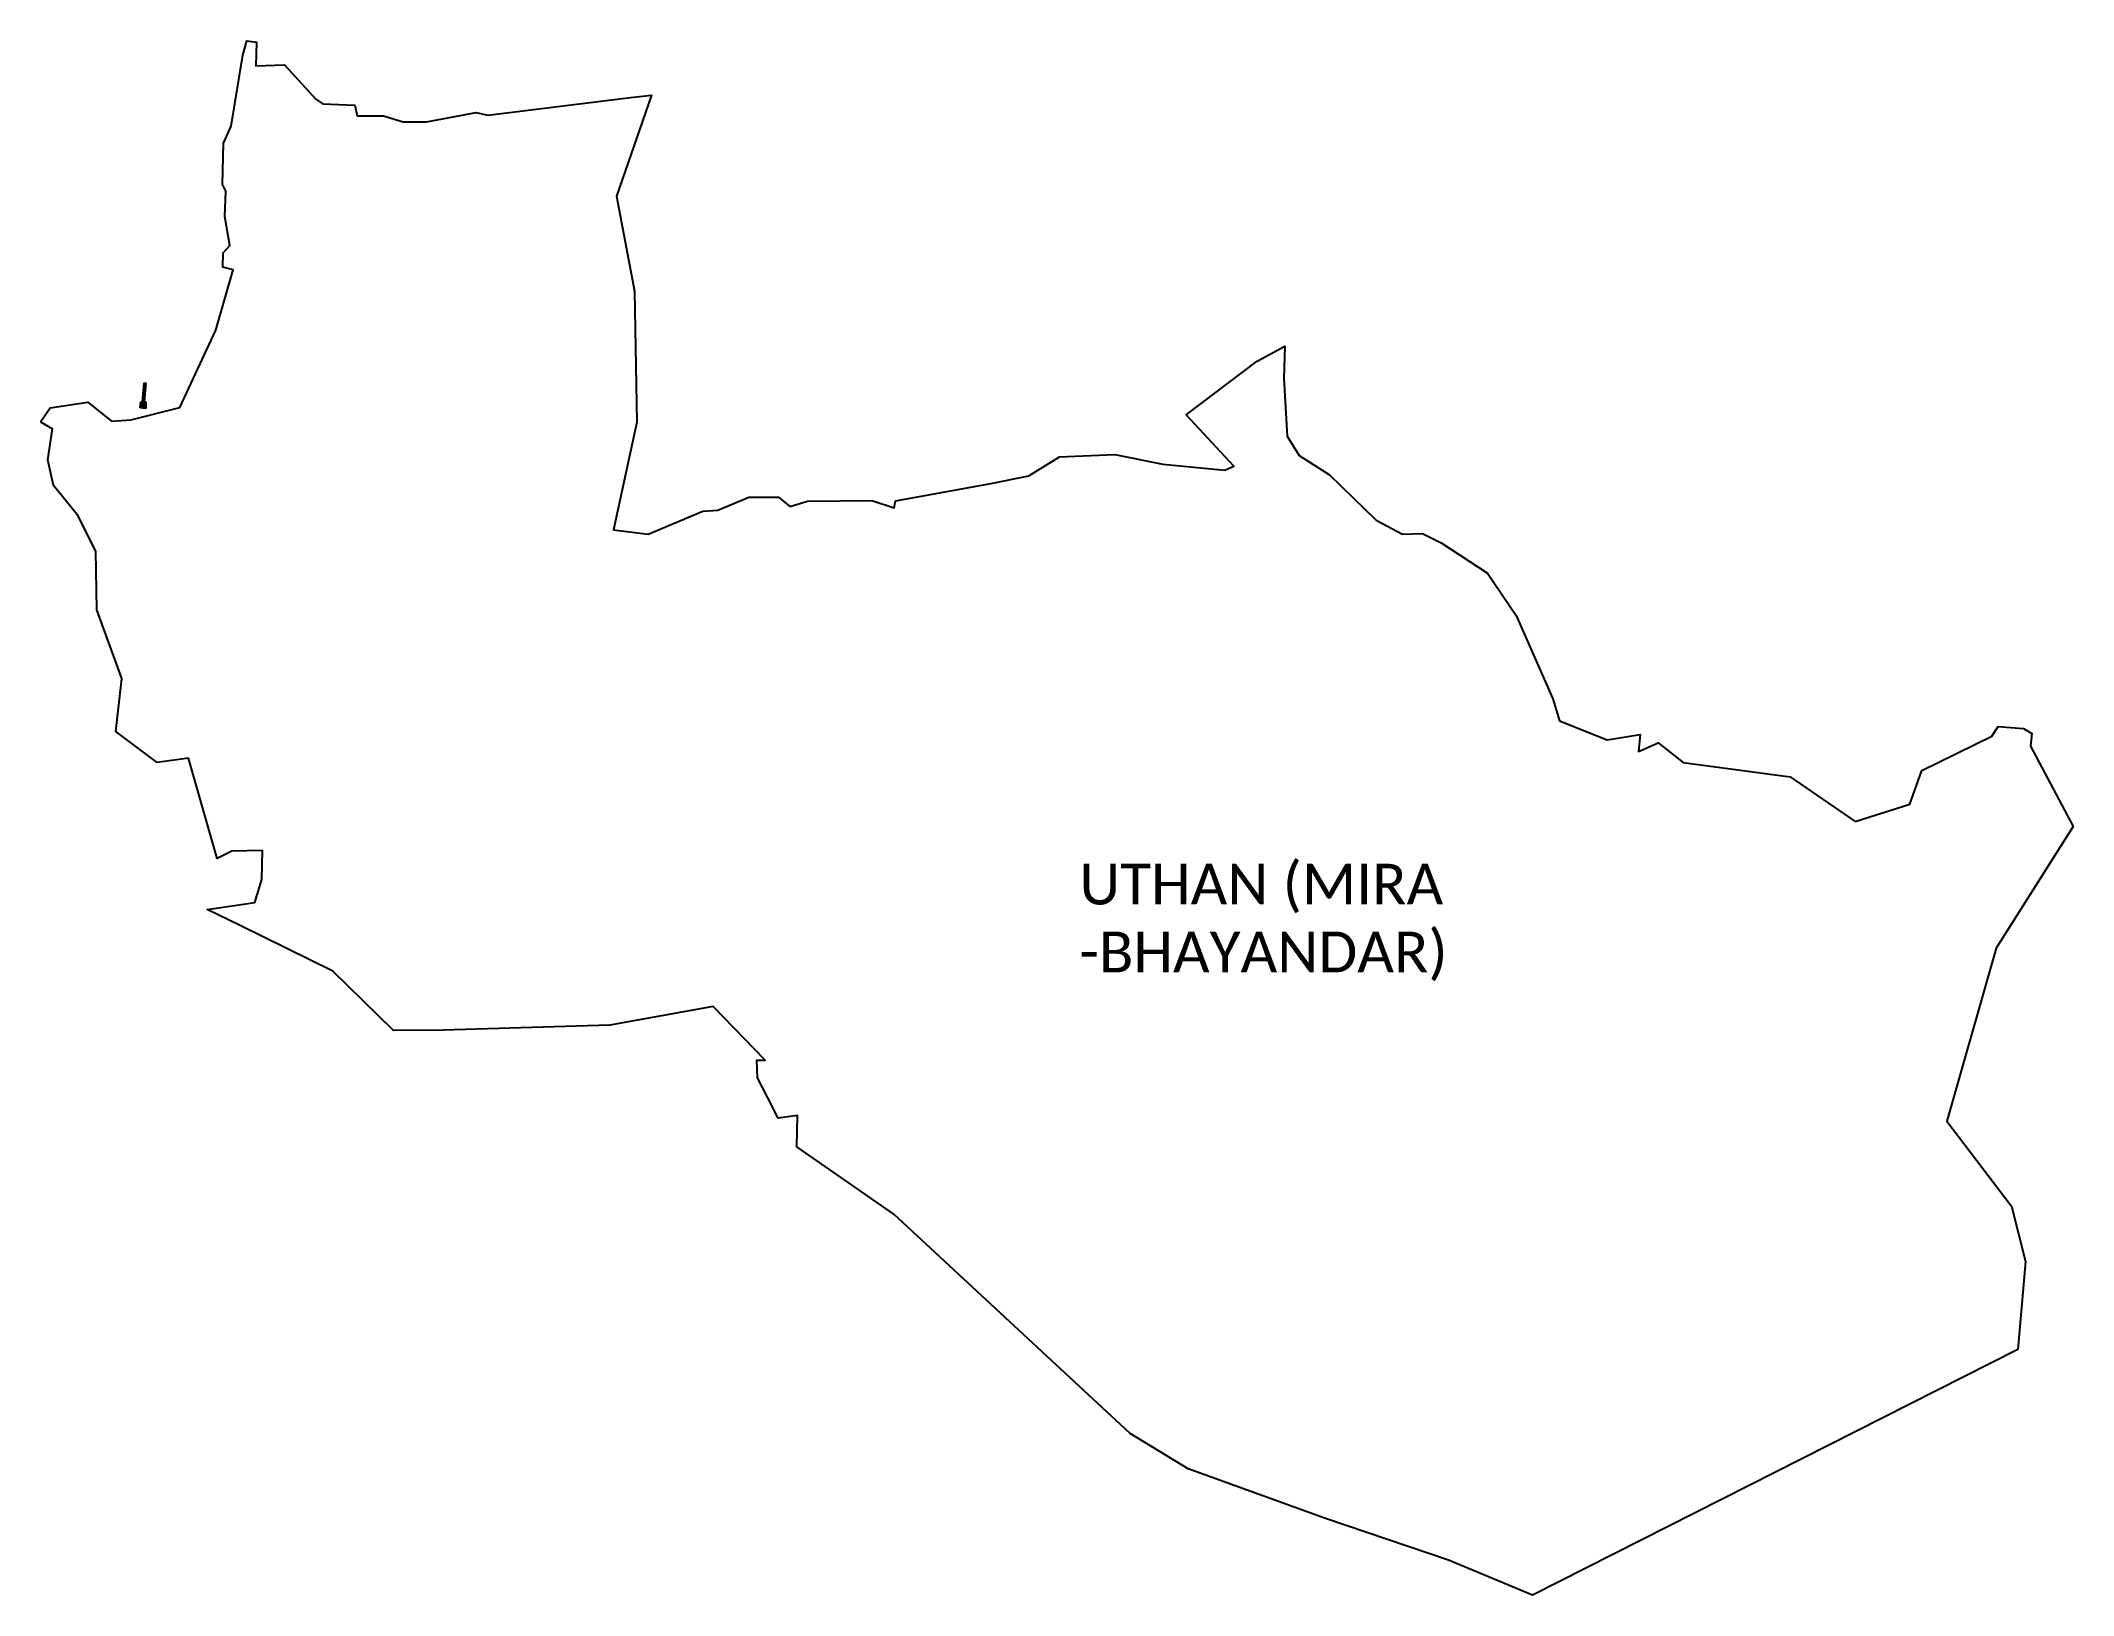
# Model space of a CAD drawing. Header units: metres. Extents: x 266558 to 272982, y 2129475 to 2134388.
import ezdxf

# ---------------------------------------------------------------- set-up
doc = ezdxf.new("R2010")
doc.units = ezdxf.units.M
doc.header["$MEASUREMENT"] = 0
for name, color, linetype in [('JETTY', 51, 'Continuous'), ('JETTY HATCH', 200, 'Continuous'), ('village', 3, 'Continuous'), ('VILLAGE NAME', 250, 'Continuous')]:
    doc.layers.add(name, color=color, linetype=linetype)
doc.styles.get("Standard").update_dxf_attribs({"font": 'arial.ttf'})

msp = doc.modelspace()

# ---------------------------------------------------------------- linework, layer by layer
at = {"layer": 'JETTY'}
for p, q in [((266880, 2133246.2), (266885.4, 2133306.1)), ((266885.4, 2133306.1), (266890.9, 2133305.8)), ((266890.9, 2133305.8), (266885.6, 2133246.1)), ((266872.6, 2133227.5), (266874.5, 2133246.2)), ((266874.5, 2133246.2), (266880, 2133246.2)), ((266885.6, 2133246.1), (266890.3, 2133246.1)), ((266890.3, 2133246.1), (266890.1, 2133225.4)), ((266890.1, 2133225.4), (266872.6, 2133227.5))]:
    msp.add_line(p, q, dxfattribs=at)
at = {"layer": 'JETTY HATCH', "linetype": 'Continuous'}
for p, q in [((266884, 2133290.6), (266890.1, 2133296.6)), ((266884.5, 2133296.4), (266890.6, 2133302.5)), ((266889.8, 2133294), (266884.7, 2133299.1)), ((266885, 2133302.2), (266888.7, 2133305.9)), ((266890.3, 2133298.9), (266885.2, 2133303.9)), ((266890.7, 2133303.7), (266888.5, 2133305.9)), ((266873.1, 2133231.9), (266887.3, 2133246.1)), ((266883.4, 2133226.2), (266873.5, 2133236.1)), ((266873.7, 2133237.8), (266885.9, 2133250.1)), ((266873.8, 2133227.3), (266890.3, 2133243.8)), ((266889.4, 2133225.4), (266874, 2133240.9)), ((266874.2, 2133243.7), (266876.8, 2133246.2)), ((266890.1, 2133230), (266874.4, 2133245.7)), ((266878.5, 2133226.8), (266890.2, 2133238.5)), ((266890.2, 2133235.3), (266879.3, 2133246.2)), ((266880.3, 2133249.8), (266886.5, 2133255.9)), ((266890.3, 2133240.5), (266880.4, 2133250.4)), ((266880.8, 2133255.6), (266887, 2133261.7)), ((266886, 2133250.1), (266880.8, 2133255.3)), ((266886.4, 2133255), (266881.2, 2133260.1)), ((266881.4, 2133261.4), (266887.5, 2133267.6)), ((266886.8, 2133259.9), (266881.7, 2133265)), ((266881.9, 2133267.2), (266888, 2133273.4)), ((266887.2, 2133264.7), (266882.1, 2133269.9)), ((266882.4, 2133273.1), (266888.5, 2133279.2)), ((266887.7, 2133269.6), (266882.6, 2133274.7)), ((266882.9, 2133278.9), (266889, 2133285)), ((266888.1, 2133274.5), (266883, 2133279.6)), ((266883.2, 2133226.2), (266890.2, 2133233.1)), ((266888.5, 2133279.4), (266883.4, 2133284.5)), ((266883.5, 2133284.7), (266889.5, 2133290.8)), ((266889, 2133284.2), (266883.9, 2133289.3)), ((266889.4, 2133289.1), (266884.3, 2133294.2)), ((266890.3, 2133245.8), (266890, 2133246.1)), ((266877.4, 2133226.9), (266873, 2133231.3)), ((266888, 2133225.6), (266890.1, 2133227.8))]:
    msp.add_line(p, q, dxfattribs=at)
at = {"layer": 'village'}
msp.add_lwpolyline([(266558.2, 2133182.8), (266595.6, 2133161)], dxfattribs=at)
at = {"layer": 'village', "color": 3, "true_color": 0x00ff00}
for points in [[(266558.2, 2133182.8, 0), (266588.5, 2133227.4, 0), (266707.5, 2133245.4, 0), (266782.3, 2133185.3, 0), (266843.5, 2133189.1, 0), (266998, 2133228.3, 0), (267112.2, 2133473, 0), (267166.4, 2133663.3, 0), (267133.6, 2133672.2, 0), (267135, 2133717.5, 0), (267156, 2133740.4, 0), (267140.1, 2133832.4, 0), (267143.5, 2133912.5, 0), (267132.5, 2133933.4, 0), (267136.5, 2134063.8, 0), (267160.5, 2134117.3, 0), (267196.9, 2134341.8, 0), (267209.5, 2134387.6, 0), (267240.2, 2134382.8, 0), (267238.7, 2134308.6, 0), (267329.1, 2134311.4, 0), (267427.9, 2134202.5, 0), (267450.3, 2134187.9, 0), (267550.9, 2134184.2, 0), (267558.5, 2134150.4, 0), (267641.3, 2134150.3, 0), (267703.7, 2134131, 0), (267778, 2134130.9, 0), (267935, 2134160.3, 0), (267971.3, 2134152.7, 0), (268422.7, 2134207.9, 0), (268488.3, 2134215.9, 0), (268377.8, 2133896.4, 0), (268434.8, 2133596.2, 0), (268442.7, 2133181.8, 0), (268368.6, 2132841.4, 0), (268477.8, 2132828.6, 0), (268651.2, 2132900.5, 0), (268698.6, 2132904.1, 0), (268795.8, 2132945.1, 0), (268889.8, 2132945.2, 0), (268925.6, 2132915.4, 0), (268981.7, 2132932.9, 0), (269184.8, 2132934.2, 0), (269255.6, 2132911.6, 0), (269259.3, 2132933.8, 0), (269555.9, 2132987.3, 0), (269681.3, 2133012.7, 0), (269778, 2133073, 0), (269953, 2133080.3, 0), (270104.6, 2133049.4, 0), (270300.8, 2133030.5, 0), (270328.8, 2133042.6, 0), (270178.3, 2133205.3, 0), (270402.5, 2133374.5, 0), (270490.6, 2133422.5, 0), (270486.6, 2133320.2, 0), (270497.8, 2133137.6, 0), (270535.4, 2133076.7, 0), (270631.1, 2133015.8, 0), (270778.4, 2132872.5, 0), (270862.4, 2132828.7, 0), (270925.1, 2132830.3, 0), (270984.1, 2132801.1, 0), (271130.9, 2132704.7, 0), (271221, 2132571.4, 0), (271336.8, 2132307.7, 0), (271358.2, 2132238.7, 0), (271508.3, 2132178.7, 0), (271613.4, 2132194.8, 0), (271608.2, 2132141.7, 0), (271670.3, 2132168.6, 0), (271749.2, 2132106.9, 0), (272087, 2132061.6, 0), (272292.8, 2131920.6, 0), (272465.4, 2131974.9, 0), (272503, 2132081.8, 0), (272724.4, 2132189.9, 0), (272744.5, 2132220.5, 0), (272824.6, 2132214.3, 0), (272851.1, 2132198.6, 0), (272846.5, 2132158.6, 0), (272982, 2131904.5, 0)], [(272982, 2131904.5, 0), (272738.5, 2131520.4, 0), (272582.3, 2130973, 0), (272786.9, 2130705.1, 0), (272830.4, 2130529.7, 0), (272806.7, 2130252.4, 0), (272806.7, 2130252.4, 0), (271273.1, 2129475.1, 0), (271007.4, 2129586.2, 0), (270618.9, 2129717.7, 0), (270184.2, 2129875.3, 0), (270001.7, 2129986.5, 0), (270001.7, 2129986.5, 0), (270001.7, 2129986.5, 0), (269254.8, 2130679.7, 0), (268948.2, 2130892.8, 0), (268948.2, 2130892.8, 0), (268949.8, 2130991.7, 0), (268889, 2130983.2, 0), (268854.7, 2131048.7, 0), (268823.3, 2131110, 0), (268821.4, 2131165.8, 0), (268848.2, 2131166.2, 0), (268848.2, 2131166.2, 0), (268848.2, 2131166.2, 0), (268848.2, 2131166.2, 0), (268848.2, 2131166.2, 0), (268683.9, 2131335.8, 0), (268356.6, 2131277.2, 0), (268356.6, 2131277.2, 0), (268356.6, 2131277.2, 0), (267829.8, 2131261.4, 0), (267673.1, 2131260.2, 0), (267481.6, 2131446.9, 0), (267188.3, 2131591.4, 0), (267084.3, 2131641.7, 0), (267235.3, 2131664, 0), (267257, 2131736.5, 0), (267258.9, 2131828.2, 0), (267161.9, 2131826.7, 0), (267116.5, 2131803.7, 0), (267025.5, 2132120, 0), (266926.1, 2132107.2, 0), (266795.9, 2132204.5, 0), (266814.8, 2132371.8, 0), (266736, 2132588.6, 0), (266732.6, 2132774.1, 0), (266676.1, 2132887.6, 0), (266598.5, 2132981.6, 0), (266581.4, 2133063.5, 0), (266595.6, 2133161, 0)]]:
    msp.add_polyline3d(points, dxfattribs=at)

# ---------------------------------------------------------------- texts
at = {"layer": 'VILLAGE NAME', "insert": (269841.1, 2131786.7), "char_height": 128.647, "attachment_point": 1}
msp.add_mtext_dynamic_manual_height_columns('{\\fCalibri|b0|i0|c0|p34;UTHAN (MIRA -BHAYANDAR)}', width=1449.11, gutter_width=643.2, heights=[0], dxfattribs=at)

doc.saveas('drawing.dxf')
